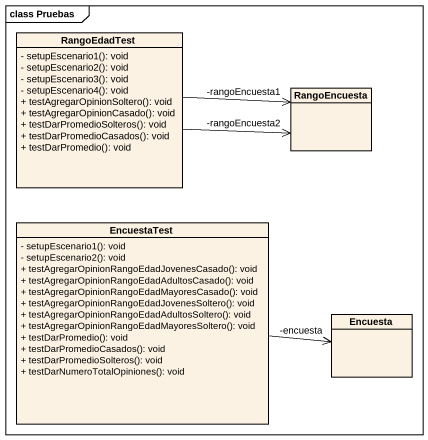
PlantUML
@startuml
mainframe class Pruebas
hide circle
hide empty members
skinparam classAttributeIconSize 0
class RangoEdadTest {
  - setupEscenario1(): void
  - setupEscenario2(): void
  - setupEscenario3(): void
  - setupEscenario4(): void
  + testAgregarOpinionSoltero(): void
  + testAgregarOpinionCasado(): void
  + testDarPromedioSolteros(): void
  + testDarPromedioCasados(): void
  + testDarPromedio(): void
}
class RangoEncuesta
class EncuestaTest {
  - setupEscenario1(): void
  - setupEscenario2(): void
  + testAgregarOpinionRangoEdadJovenesCasado(): void
  + testAgregarOpinionRangoEdadAdultosCasado(): void
  + testAgregarOpinionRangoEdadMayoresCasado(): void
  + testAgregarOpinionRangoEdadJovenesSoltero(): void
  + testAgregarOpinionRangoEdadAdultosSoltero(): void
  + testAgregarOpinionRangoEdadMayoresSoltero(): void
  + testDarPromedio(): void
  + testDarPromedioCasados(): void
  + testDarPromedioSolteros(): void
  + testDarNumeroTotalOpiniones(): void
}
class Encuesta
RangoEdadTest -right-> "-rangoEncuesta1" RangoEncuesta
RangoEdadTest -right-> "-rangoEncuesta2" RangoEncuesta
EncuestaTest -right-> "-encuesta" Encuesta
@enduml
